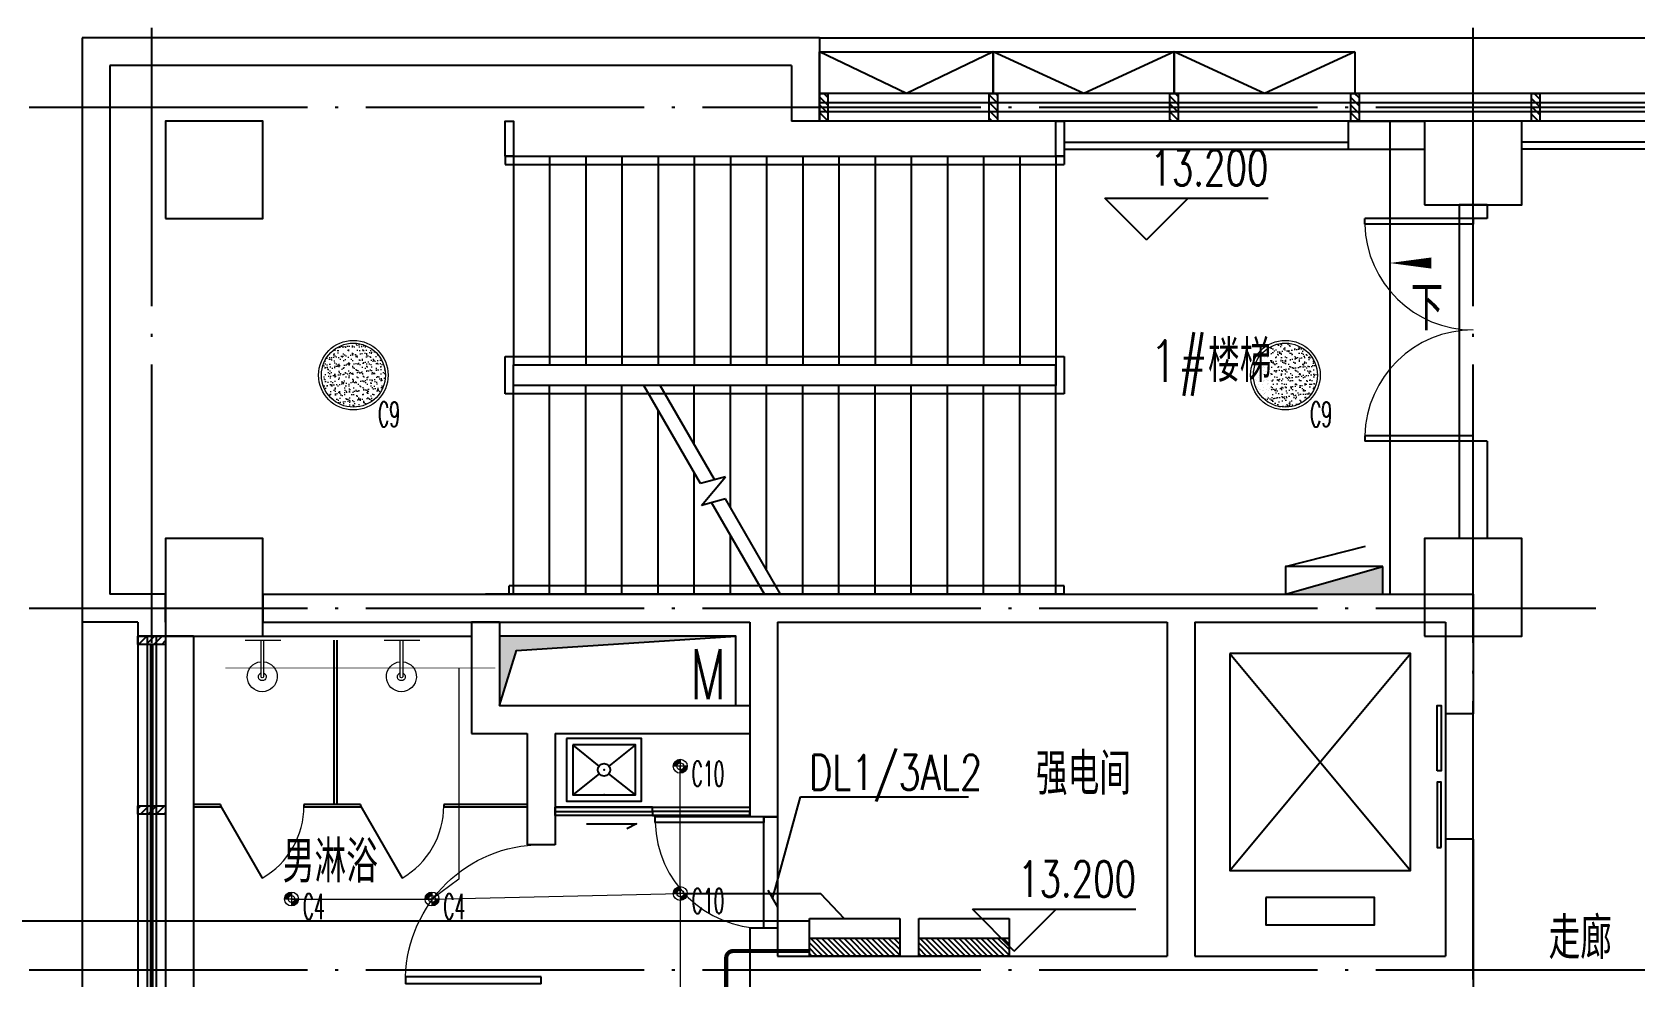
# Model space of a CAD drawing. Extents: x -621157 to 1764546, y -106808 to 741893.
# Drawn here: x 540209 to 551732, y 97085 to 103876 of the extents above; entities that cross this region are included whole.
import ezdxf
from ezdxf import colors
from ezdxf.entities.mleader import LeaderData, LeaderLine
from ezdxf.enums import TextEntityAlignment as Align
from ezdxf.math import Vec2, Vec3
from ezdxf.xclip import XClip

# ---------------------------------------------------------------- set-up
doc = ezdxf.new("R2010")
doc.units = 0
doc.header["$LTSCALE"] = 1000
doc.header["$MEASUREMENT"] = 0
doc.header["$XCLIPFRAME"] = 0
doc.linetypes.add('XREF-A-101-平面图_t3$0$__DASH', pattern=[0.35, 0.25, -0.1])
doc.linetypes.add('XREF-A-101-平面图_t3$0$DOTE', pattern=[2.42, 2, -0.2, 0.02, -0.2])
for name, color, linetype in [('0-底图', 7, 'Continuous'), ('EQUIP', 3, 'Continuous'), ('SIG_TEXT', 2, 'Continuous'), ('WIRE-照明', 4, 'Continuous'), ('XREF-A-101-平面图_t3$0$A-COLUMN', 8, 'Continuous'), ('XREF-A-101-平面图_t3$0$A-CURTWALL', 8, 'Continuous'), ('XREF-A-101-平面图_t3$0$A-DIM_ELEV', 8, 'Continuous'), ('XREF-A-101-平面图_t3$0$A-DOTE', 8, 'Continuous'), ('XREF-A-101-平面图_t3$0$A-GROUND', 8, 'Continuous'), ('XREF-A-101-平面图_t3$0$A-LEAD-AROW', 8, 'Continuous'), ('XREF-A-101-平面图_t3$0$A-PUB_HATCH', 8, 'Continuous'), ('XREF-A-101-平面图_t3$0$A-RAIL', 8, 'Continuous'), ('XREF-A-101-平面图_t3$0$A-ROOM-CH', 8, 'Continuous'), ('XREF-A-101-平面图_t3$0$A-SEE', 8, 'Continuous'), ('XREF-A-101-平面图_t3$0$A-STAIR', 8, 'Continuous'), ('XREF-A-101-平面图_t3$0$A-WALL', 8, 'Continuous'), ('XREF-A-101-平面图_t3$0$A-WALL-FILL', 8, 'Continuous'), ('XREF-A-101-平面图_t3$0$A-WINDOW', 8, 'Continuous'), ('XREF-A-101-平面图_t3$0$A-开启符号', 8, 'Continuous'), ('XREF-A-101-平面图_t3$0$A-背衬铝板', 8, 'Continuous'), ('XREF-A-101-平面图_t3$0$DIM_SYMB', 8, 'Continuous'), ('XREF-A-101-平面图_t3$0$EQUIP_消火栓', 8, 'Continuous'), ('XREF-A-101-平面图_t3$0$I-FURNITURE', 8, 'Continuous'), ('XREF-A-101-平面图_t3$0$LVTRY', 8, 'Continuous'), ('XREF-A-101-平面图_t3$0$M-HOLE', 8, 'Continuous'), ('XREF-A-101-平面图_t3$0$STAIR', 8, 'Continuous'), ('XREF-A-101-平面图_t3$0$WALL', 8, 'Continuous')]:
    doc.layers.add(name, color=color, linetype=linetype)
doc.layers.add('00-dali线', color=3, linetype='Continuous', true_color=0x00ff00)
for name, color, linetype, lineweight in [('00-照明回路线', 6, 'Continuous', 0), ('LIGHT-INF', 6, 'Continuous', 0), ('XREF-A-101-平面图_t3$0$-DS-厨卫', 8, 'Continuous', 20)]:
    doc.layers.add(name, color=color, linetype=linetype, lineweight=lineweight)
doc.styles.add('E-FST', font='txt.shx', dxfattribs={"width": 0.75, "height": 250, "bigfont": '@@gbcbig.shx'})
doc.styles.add('INF DIM', font='SIMPLEX.SHX', dxfattribs={"width": 0.7, "bigfont": 'hztxt.shx'})
doc.styles.get("Standard").update_dxf_attribs({"font": 'romans.shx', "bigfont": 'HZDXC.SHX'})
doc.styles.add('XREF-A-101-平面图_t3$0$-HZDXCROMANS', font='ROMANS.shx', dxfattribs={"bigfont": 'HZDXC.shx'})
doc.styles.add('XREF-A-101-平面图_t3$0$A-STANDARD', font='SIMPLEX', dxfattribs={"bigfont": 'GBCBIG'})
doc.styles.add('XREF-A-101-平面图_t3$0$hzdxcROMANS', font='ROMANS', dxfattribs={"width": 0.8, "bigfont": 'HZDXC'})
doc.linetypes.add('LED', pattern='A,6,-3.5,["LED",Standard,S=2.54,R=0,X=-2.54,Y=-1.27],-4.8', length=14.3)

# ---------------------------------------------------------------- blocks, each defined once
blk = doc.blocks.new('XREF-A-101-平面图_t3$0$柱网3F')
at = {"layer": 'XREF-A-101-平面图_t3$0$A-COLUMN'}
for points in [[(100, -800), (800, -800), (800, -100), (100, -100)], [(9150, -700), (9850, -700), (9850, -100), (9150, -100)], [(100, -3800), (800, -3800), (800, -3100), (100, -3100)], [(9150, -3800), (9850, -3800), (9850, -3100), (9150, -3100)]]:
    blk.add_lwpolyline(points, close=True, dxfattribs=at)
blk = doc.blocks.new('XREF-A-101-平面图_t3$0$G$C869EB286')
at = {"layer": 'XREF-A-101-平面图_t3$0$A-WINDOW'}
h = blk.add_hatch(dxfattribs=at)
h.set_pattern_fill('ANSI31', color=256, scale=25)
h.set_pattern_definition([(45, (-143.957, -89940), (-28.0633, 28.0633), [])])
h.paths.add_polyline_path([(0, 60), (200, 60), (200, 0), (0, 0)])
blk.add_lwpolyline([(0, 60), (200, 60), (200, 0), (0, 0)], close=True, dxfattribs=at)
blk = doc.blocks.new('XREF-A-101-平面图_t3$0$G$CAEE4CA8D')
at = {"layer": 'XREF-A-101-平面图_t3$0$DIM_SYMB'}
for points in [[(6630, -1100, 0, 0, 0), (1250, -1100, 0, 0, 0), (1250, -2750, 0, 0, 0), (3600, -2750, 80, 0, 0), (3900, -2750, 0, 0, 0)], [(6630, -2750, 0, 0, 0), (4460, -2750, 80, 0, 0), (4160, -2750, 0, 0, 0)]]:
    blk.add_lwpolyline(points, format="xyseb", dxfattribs=at)
at = {"layer": 'XREF-A-101-平面图_t3$0$STAIR'}
for p, q in [((2540, -350), (6560, -350)), ((2540, -350), (2540, -410)), ((2540, -410), (6560, -410)), ((2600, -350), (6500, -350)), ((2600, -350), (2600, -1850)), ((2860, -350), (2860, -1850)), ((3120, -350), (3120, -1850)), ((3380, -350), (3380, -1850)), ((3640, -350), (3640, -1850)), ((3900, -350), (3900, -1850)), ((4160, -350), (4160, -1850)), ((4420, -350), (4420, -1850)), ((4680, -350), (4680, -1850)), ((4940, -350), (4940, -1850)), ((5200, -350), (5200, -1850)), ((5460, -350), (5460, -1850)), ((5720, -350), (5720, -1850)), ((5980, -350), (5980, -1850)), ((6240, -350), (6240, -1850)), ((6500, -350), (6500, -1850)), ((6560, -350), (6560, -410)), ((2540, -2060), (2540, -1790)), ((2540, -1790), (6560, -1790)), ((6560, -1790), (6560, -2060)), ((2600, -1850), (6500, -1850)), ((2600, -2000), (2600, -1850)), ((2600, -1850), (6500, -1850)), ((6500, -2000), (6500, -1850)), ((6500, -1850), (6500, -2000)), ((6560, -2060), (2540, -2060)), ((3539, -2000), (2600, -2000)), ((2600, -3500), (2600, -2000)), ((6500, -2000), (2600, -2000)), ((2860, -3500), (2860, -2000)), ((3120, -3500), (3120, -2000)), ((3380, -3500), (3380, -2000)), ((3945, -2703), (3539, -2000)), ((6500, -2000), (3655, -2000)), ((4045, -2676), (3655, -2000)), ((3900, -2425), (3900, -2000)), ((4160, -2875), (4160, -2000)), ((4420, -3325), (4420, -2000)), ((4680, -3500), (4680, -2000)), ((4940, -3500), (4940, -2000)), ((5200, -3500), (5200, -2000)), ((5460, -3500), (5460, -2000)), ((5720, -3500), (5720, -2000)), ((5980, -3500), (5980, -2000)), ((6240, -3500), (6240, -2000)), ((6500, -3500), (6500, -2000)), ((3640, -3500), (3640, -2175)), ((3900, -3500), (3900, -2625)), ((4125, -2655), (3945, -2703)), ((3953, -2861), (4125, -2655)), ((4125, -2814), (3953, -2861)), ((4405, -3500), (4025, -2841)), ((4521, -3500), (4125, -2814)), ((4160, -3500), (4160, -3075)), ((6560, -3440), (2570, -3440)), ((2570, -3500), (2570, -3440)), ((6560, -3500), (6560, -3440)), ((6560, -3500), (2570, -3500)), ((4405, -3500), (2600, -3500)), ((6500, -3500), (4521, -3500))]:
    blk.add_line(p, q, dxfattribs=at)
for points in [[(2600, -350), (2540, -350), (2540, -100), (2600, -100)], [(6560, -350), (6500, -350), (6500, -100), (6560, -100)]]:
    blk.add_lwpolyline(points, close=True, dxfattribs=at)
blk.add_lwpolyline([(6500, -350), (6500, -100)], dxfattribs=at)
at = {"layer": 'XREF-A-101-平面图_t3$0$WALL'}
blk.add_line((4400, -3500), (2400, -3500), dxfattribs=at)
blk = doc.blocks.new('XREF-A-101-平面图_t3$0$ROOM')
at = {"layer": 'XREF-A-101-平面图_t3$0$A-ROOM-CH', "style": 'XREF-A-101-平面图_t3$0$-HZDXCROMANS', "width": 0.6}
for tag, p in [('中文房间名称', (0, -1000)), ('英文房间名称', (0, -1500))]:
    blk.add_attdef(tag, text='', height=300, dxfattribs=at).set_placement(p, align=Align.CENTER)
blk = doc.blocks.new('XREF-A-101-平面图_t3$0$$TWTSYS$00000508')
for p, q in [((-0.5, 0.5), (0.324, 1.224)), ((-0.5, 0.5), (-0.5, -0.5)), ((-0.5, -0.5), (0.5, 0.5)), ((0.5, 0.5), (-0.5, 0.5)), ((0.5, -0.5), (0.5, 0.5)), ((-0.5, -0.5), (0.5, -0.5))]:
    blk.add_line(p, q)
blk.add_solid([(0.5, -0.5), (0.5, 0.5), (-0.5, -0.5)])
blk = doc.blocks.new('XREF-A-101-平面图_t3$0$G$C156FCA62')
at = {"layer": 'XREF-A-101-平面图_t3$0$EQUIP_消火栓', "xscale": -700, "yscale": -200, "zscale": 700, "rotation": 180}
blk.add_blockref('XREF-A-101-平面图_t3$0$$TWTSYS$00000508', (8500, 236600), dxfattribs=at)
blk = doc.blocks.new('XREF-A-101-平面图_t3$0$轴网(3)')
at = {"layer": 'XREF-A-101-平面图_t3$0$A-DOTE', "linetype": 'XREF-A-101-平面图_t3$0$DOTE'}
for p, q in [((0, -3300), (0, 43300)), ((9500, -3300), (9500, 43300)), ((-3300, 40000), (69800, 40000)), ((-3300, 36400), (10380.6, 36400)), ((-3300, 33800), (69800, 33800))]:
    blk.add_line(p, q, dxfattribs=at)
blk = doc.blocks.new('XREF-A-101-平面图_t3$0$dgdgd')
at = {"layer": 'XREF-A-101-平面图_t3$0$-DS-厨卫'}
blk.add_line((71084, -3852), (71064, -3852), dxfattribs=at)
for points in [[(71197, -3852), (70941, -3852)], [(71064, -3852), (71064, -4115)], [(71084, -3852), (71084, -4115)]]:
    blk.add_lwpolyline(points, dxfattribs=at)
for centre, radius, start, end in [((71074, -4114), 108, 95.306, 84.694), ((71074, -4114), 28.3, 110.6725, 69.3275), ((71074, -4112), 10.5, 197.2381, 342.7619)]:
    blk.add_arc(centre, radius, start, end, dxfattribs=at)
blk = doc.blocks.new('XREF-A-101-平面图_t3$0$A-VEGA-2-LAY-1-01（B栋办公楼）$0$$TCHSYS$APDOOR2D')
blk.add_line((0.5, 0), (0, 0.866))
at = {"lineweight": 13}
blk.add_arc((0.5, 0), 1, 120, 180, dxfattribs=at)
blk = doc.blocks.new('XREF-A-101-平面图_t3$0$SANITARYWARELIB$SYSLIB$00000026')
at = {"color": 0}
for p, q in [((-250, -50, 0), (-39, -219, 0)), ((39, -219, 0), (250, -50, 0)), ((-250, -450, 0), (-39, -281, 0)), ((39, -281, 0), (250, -450, 0))]:
    blk.add_line(p, q, dxfattribs=at)
at = {"color": 0, "elevation": 0}
for points in [[(300, -500), (300, 0), (-300, 0), (-300, -500)], [(250, -450), (250, -50), (-250, -50), (-250, -450)]]:
    blk.add_lwpolyline(points, close=True, dxfattribs=at)
at = {"color": 0}
blk.add_circle((0, -250, 0), 50, dxfattribs=at)
for p in [(0, -50, 0), (0, -250, 0)]:
    blk.add_point(p, dxfattribs=at)
blk = doc.blocks.new('XREF-A-101-平面图_t3$0$G$C5C507F0A')
at = {"layer": 'XREF-A-101-平面图_t3$0$I-FURNITURE', "color": 251, "ltscale": 0.5}
blk.add_lwpolyline([(2800, -4930), (4200, -4930), (4200, -4990), (2800, -4990)], close=True, dxfattribs=at)
at = {"layer": 'XREF-A-101-平面图_t3$0$LVTRY'}
for p, q in [((700, -3700), (2200, -3700)), ((1210, -3730), (1210, -4910)), ((1230, -3730), (1230, -4910)), ((395, -4910), (200, -4910)), ((395, -4930), (200, -4930)), ((395, -4910), (395, -4930)), ((395, -4910), (395, -4930)), ((1400, -4910), (995, -4910)), ((995, -4910), (995, -4930)), ((1400, -4930), (995, -4930)), ((1400, -4910), (1400, -4930)), ((2600, -4910), (2000, -4910)), ((2000, -4910), (2000, -4930)), ((2000, -4910), (2000, -4930)), ((2600, -4930), (2000, -4930))]:
    blk.add_line(p, q, dxfattribs=at)
for points in [[(2800, -4960), (3500, -4960), (3500, -4930), (2800, -4930)], [(3500, -4990), (4200, -4990), (4200, -4960), (3500, -4960)]]:
    blk.add_lwpolyline(points, close=True, dxfattribs=at)
blk.add_lwpolyline([(3026, -5050), (3385, -5050), (3316, -5085)], dxfattribs=at)
at = {"layer": 'XREF-A-101-平面图_t3$0$LVTRY', "xscale": -1, "rotation": 359.9999999999998}
for p in [(71769, 122), (72769, 122)]:
    blk.add_blockref('XREF-A-101-平面图_t3$0$dgdgd', p, dxfattribs=at)
at = {"layer": 'XREF-A-101-平面图_t3$0$LVTRY', "xscale": 0.9, "yscale": 0.9, "zscale": 0.9, "rotation": 180}
blk.add_blockref('XREF-A-101-平面图_t3$0$SANITARYWARELIB$SYSLIB$00000026', (3152, -4887, 0), dxfattribs=at)
at = {"layer": 'XREF-A-101-平面图_t3$0$LVTRY', "xscale": -600, "yscale": -600, "zscale": 25}
for p in [(695, -4920), (1700, -4920)]:
    blk.add_blockref('XREF-A-101-平面图_t3$0$A-VEGA-2-LAY-1-01（B栋办公楼）$0$$TCHSYS$APDOOR2D', p, dxfattribs=at)
blk = doc.blocks.new('XREF-A-101-平面图_t3$0$G$C646F86AA')
at = {"layer": 'XREF-A-101-平面图_t3$0$EQUIP_消火栓', "xscale": -700, "yscale": -200, "zscale": 700, "rotation": 180}
blk.add_blockref('XREF-A-101-平面图_t3$0$$TWTSYS$00000508', (8500, 236600), dxfattribs=at)
blk = doc.blocks.new('XREF-A-101-平面图_t3$0$DOOR2DLIB$SYSLIB$00000108')
at = {"color": 0}
for p, q in [((-0.5, 0), (-0.5, 0.4875)), ((-0.475, 0.4875), (-0.5, 0.4875)), ((-0.475, 0), (-0.475, 0.4875)), ((0.475, 0), (0.475, 0.4875)), ((0.475, 0.4875), (0.5, 0.4875)), ((0.5, 0), (0.5, 0.4875)), ((-0.5, 0), (-0.475, 0)), ((0.5, 0), (0.475, 0))]:
    blk.add_line(p, q, dxfattribs=at)
at = {"color": 0, "lineweight": 13}
for centre, start, end in [((-0.4875, 0), 0, 88.53072), ((0.4875, 0), 91.46928, 180)]:
    blk.add_arc(centre, 0.4875, start, end, dxfattribs=at)
blk = doc.blocks.new('*U25213')
at = {"color": 0}
blk.add_line((-450, 100), (450, 100), dxfattribs=at)
for points in [[(-40, 160), (-510, 160), (-510, 130), (-40, 130)], [(510, 130), (40, 130), (40, 160), (510, 160)]]:
    blk.add_lwpolyline(points, close=True, dxfattribs=at)
blk = doc.blocks.new('*U25212')
at = {"color": 0, "xscale": 0.001111111111111111, "yscale": 0.001111111111111111, "zscale": 0.001111111111111111}
blk.add_blockref('*U25213', (0, 0), dxfattribs=at)
blk = doc.blocks.new('XREF-A-101-平面图_t3$0$DOOR2DLIB$SYSLIB$00000107')
at = {"color": 0}
for p, q in [((0.45, 0.975), (0.5, 0.975)), ((0.45, 0), (0.45, 0.975)), ((0.5, 0), (0.5, 0.975)), ((0.5, 0), (0.45, 0))]:
    blk.add_line(p, q, dxfattribs=at)
at = {"color": 0, "lineweight": 13}
blk.add_arc((0.475, 0), 0.975, 91.4693, 180, dxfattribs=at)
blk = doc.blocks.new('XREF-A-101-平面图_t3')
at = {"layer": 'XREF-A-101-平面图_t3$0$A-CURTWALL'}
for p, q in [((235900, 240100), (204800, 240100)), ((204800, 239900), (204800, 240100)), ((235900, 240033), (204800, 240033)), ((235900, 239967), (204800, 239967)), ((235900, 239900), (204800, 239900)), ((199900, 236200), (199900, 227150)), ((199967, 236200), (199967, 227150)), ((200033, 236200), (200033, 227150))]:
    blk.add_line(p, q, dxfattribs=at)
at = {"layer": 'XREF-A-101-平面图_t3$0$A-DIM_ELEV'}
for p, q in [((207152, 239048), (206852, 239348)), ((206852, 239348), (208027, 239348)), ((207152, 239048), (207452, 239348))]:
    blk.add_line(p, q, dxfattribs=at)
at = {"layer": 'XREF-A-101-平面图_t3$0$A-GROUND'}
blk.add_lwpolyline([(208900, 239900), (208900, 236500)], dxfattribs=at)
at = {"layer": 'XREF-A-101-平面图_t3$0$A-LEAD-AROW'}
blk.add_lwpolyline([(209400, 238881, 0, 0, 0), (208900, 238881, 0, 80, 0), (209200, 238881, 0, 0, 0)], format="xyseb", dxfattribs=at)
at = {"layer": 'XREF-A-101-平面图_t3$0$A-RAIL'}
for points in [[(206560, 239750), (208600, 239750)], [(206560, 239700), (208600, 239700)], [(218650, 239750), (209850, 239750)], [(218650, 239700), (209850, 239700)]]:
    blk.add_lwpolyline(points, dxfattribs=at)
at = {"layer": 'XREF-A-101-平面图_t3$0$A-SEE'}
for points in [[(204800, 240500), (235900, 240500)], [(199500, 236300), (199500, 215500)]]:
    blk.add_lwpolyline(points, dxfattribs=at)
at = {"layer": 'XREF-A-101-平面图_t3$0$A-WALL'}
for p, q in [((209400, 239300), (209400, 239200)), ((209600, 239300), (209400, 239300)), ((209600, 239300), (209600, 239200)), ((209400, 237600), (209400, 236900)), ((209600, 237600), (209600, 236900)), ((209600, 236900), (209400, 236900))]:
    blk.add_line(p, q, dxfattribs=at)
for points in [[(209600, 239200), (209400, 239200)], [(209600, 237600), (209400, 237600)]]:
    blk.add_lwpolyline(points, dxfattribs=at)
at = {"layer": 'XREF-A-101-平面图_t3$0$A-WALL-FILL', "color": 171}
for p, q in [((204800, 240500), (199500, 240500)), ((199500, 240500), (199500, 236300)), ((204800, 240500), (204800, 239900)), ((204600, 240300), (199700, 240300)), ((199700, 240300), (199700, 236500)), ((204600, 240300), (204600, 239900)), ((204800, 239900), (204600, 239900)), ((208600, 239900), (209150, 239900)), ((208600, 239900), (208600, 239700)), ((209150, 239900), (209150, 239700)), ((208600, 239700), (209150, 239700)), ((200000, 236500), (199700, 236500)), ((199900, 236300), (199500, 236300)), ((199900, 236300), (199900, 236200))]:
    blk.add_line(p, q, dxfattribs=at)
at = {"layer": 'XREF-A-101-平面图_t3$0$A-WINDOW'}
blk.add_line((209400, 239200), (209400, 237600), dxfattribs=at)
blk.add_lwpolyline([(204400, 234900), (204500, 234900), (204500, 234100), (204400, 234100)], close=True, dxfattribs=at)
at = {"layer": 'XREF-A-101-平面图_t3$0$A-开启符号', "linetype": 'Continuous'}
for points in [[(206050, 240400), (206050, 240100), (204800, 240100), (204800, 240400)], [(207350, 240400), (207350, 240100), (206050, 240100), (206050, 240400)], [(208650, 240400), (208650, 240100), (207350, 240100), (207350, 240400)]]:
    blk.add_lwpolyline(points, close=True, dxfattribs=at)
for points in [[(206050, 240400), (205425, 240100), (204800, 240400)], [(207350, 240400), (206700, 240100), (206050, 240400)], [(208650, 240400), (208000, 240100), (207350, 240400)]]:
    blk.add_lwpolyline(points, dxfattribs=at)
at = {"layer": 'XREF-A-101-平面图_t3$0$A-背衬铝板', "color": 6, "linetype": 'XREF-A-101-平面图_t3$0$__DASH', "ltscale": 0.5, "const_width": 30}
blk.add_lwpolyline([(200000, 227150), (200000, 236140)], dxfattribs=at)
for name, p in [('XREF-A-101-平面图_t3$0$G$C156FCA62', (200000, 0)), ('XREF-A-101-平面图_t3$0$G$CAEE4CA8D', (200000, 240000))]:
    blk.add_blockref(name, p)
at = {"layer": 'XREF-A-101-平面图_t3$0$A-COLUMN'}
blk.add_blockref('XREF-A-101-平面图_t3$0$柱网3F', (200000, 240000), dxfattribs=at)
at = {"layer": 'XREF-A-101-平面图_t3$0$A-DOTE'}
for p in [(200000, 300000), (200000, 200000)]:
    blk.add_blockref('XREF-A-101-平面图_t3$0$轴网(3)', p, dxfattribs=at)
at = {"layer": 'XREF-A-101-平面图_t3$0$A-ROOM-CH'}
ref = blk.add_blockref('XREF-A-101-平面图_t3$0$ROOM', (207611, 239026), dxfattribs=at)
ref.add_attrib('中文房间名称', '1#楼梯', dxfattribs={"height": 300, "style": 'XREF-A-101-平面图_t3$0$-HZDXCROMANS', "width": 0.8}).set_placement((207611, 238026), align=Align.CENTER)
ref = blk.add_blockref('XREF-A-101-平面图_t3$0$ROOM', (206698, 236059), dxfattribs=at)
ref.add_attrib('中文房间名称', '强电间', dxfattribs={"height": 300, "style": 'XREF-A-101-平面图_t3$0$-HZDXCROMANS', "width": 0.8}).set_placement((206698, 235059), align=Align.CENTER)
ref = blk.add_blockref('XREF-A-101-平面图_t3$0$ROOM', (201284, 235428), dxfattribs=at)
ref.add_attrib('中文房间名称', '男淋浴', dxfattribs={"height": 300, "style": 'XREF-A-101-平面图_t3$0$-HZDXCROMANS', "width": 0.8}).set_placement((201284, 234428), align=Align.CENTER)
ref = blk.add_blockref('XREF-A-101-平面图_t3$0$ROOM', (210270, 234879), dxfattribs=at)
ref.add_attrib('中文房间名称', '走廊', dxfattribs={"height": 300, "style": 'XREF-A-101-平面图_t3$0$-HZDXCROMANS', "width": 0.8}).set_placement((210270, 233879), align=Align.CENTER)
at = {"layer": 'XREF-A-101-平面图_t3$0$A-WINDOW'}
for p, rotation in [((204800, 240100), 270), ((206020, 240100), 270), ((207320, 240100), 270), ((208620, 240100), 270), ((209920, 240100), 270), ((200100, 236200), 180), ((200100, 234980), 180)]:
    blk.add_blockref('XREF-A-101-平面图_t3$0$G$C869EB286', p, dxfattribs=dict(at, rotation=rotation))
at = {"layer": 'XREF-A-101-平面图_t3$0$A-WINDOW', "xscale": -1600, "yscale": -1600, "zscale": -1600, "rotation": 270.0000000000008}
blk.add_blockref('XREF-A-101-平面图_t3$0$DOOR2DLIB$SYSLIB$00000108', (209500, 238400), dxfattribs=at)
at = {"layer": 'XREF-A-101-平面图_t3$0$A-DIM_ELEV', "color": 7, "style": 'XREF-A-101-平面图_t3$0$A-STANDARD', "width": 0.705882}
blk.add_text('13.200', height=255, dxfattribs=at).set_placement((207179, 239438))
at = {"layer": 'XREF-A-101-平面图_t3$0$A-LEAD-AROW', "color": 7, "style": 'XREF-A-101-平面图_t3$0$A-STANDARD'}
blk.add_text('下', height=320, dxfattribs=at).set_placement((209053, 238398))
blk.add_blockref('XREF-A-101-平面图_t3$0$G$C5C507F0A', (200100, 239900))
at = {"layer": 'XREF-A-101-平面图_t3$0$A-PUB_HATCH'}
h = blk.add_hatch(color=256, dxfattribs=at)
h.dxf.hatch_style = 1
h.paths.add_polyline_path([(204200, 236200), (202500, 236200), (202500, 235700), (202622, 236096)])
at = {"layer": 'XREF-A-101-平面图_t3$0$A-CURTWALL'}
for q in [(199900, 236200), (200100, 227150)]:
    blk.add_line((200100, 236200), q, dxfattribs=at)
at = {"layer": 'XREF-A-101-平面图_t3$0$A-DIM_ELEV'}
for p, q in [((206201, 233936), (205901, 234236)), ((205901, 234236), (207075, 234236)), ((206201, 233936), (206501, 234236))]:
    blk.add_line(p, q, dxfattribs=at)
at = {"layer": 'XREF-A-101-平面图_t3$0$A-STAIR'}
for p, q in [((207750, 236075), (209050, 234515)), ((207750, 234515), (209050, 236075))]:
    blk.add_line(p, q, dxfattribs=at)
for points in [[(207750, 236075), (207750, 234515), (209050, 234515), (209050, 236075)], [(208010, 234320), (208010, 234125), (208790, 234125), (208790, 234320)]]:
    blk.add_lwpolyline(points, close=True, dxfattribs=at)
at = {"layer": 'XREF-A-101-平面图_t3$0$A-WALL'}
for p, q in [((202300, 236300), (202300, 235500)), ((202500, 236300), (202300, 236300)), ((202500, 236300), (202500, 235700)), ((200100, 236200), (200100, 233650)), ((200300, 236200), (200100, 236200)), ((200300, 236200), (200300, 233650)), ((202500, 235700), (202800, 235700)), ((202800, 235700), (204300, 235700)), ((204300, 235700), (204300, 235500)), ((202300, 235500), (202700, 235500)), ((202700, 235500), (202700, 234700)), ((202900, 235500), (202900, 234700)), ((202900, 235500), (204300, 235500))]:
    blk.add_line(p, q, dxfattribs=at)
blk.add_lwpolyline([(202900, 234700), (202700, 234700)], dxfattribs=at)
at = {"layer": 'XREF-A-101-平面图_t3$0$A-WALL-FILL', "color": 171}
for p, q in [((200100, 236500), (200000, 236500)), ((200100, 236300), (200100, 236500)), ((200800, 236500), (204400, 236500)), ((200800, 236500), (200800, 236300)), ((204400, 236500), (207400, 236500)), ((207400, 236500), (209500, 236500)), ((209500, 236500), (209500, 235640)), ((200100, 236300), (200100, 236200)), ((200800, 236300), (204300, 236300)), ((204300, 236300), (204300, 234900)), ((204500, 236300), (207300, 236300)), ((204500, 236300), (204500, 234900)), ((207300, 236300), (207300, 233900)), ((207500, 236300), (209300, 236300)), ((207500, 236300), (207500, 233900)), ((209300, 236300), (209300, 235640)), ((200100, 236200), (199900, 236200)), ((209300, 234740), (209300, 233900)), ((209500, 234740), (209500, 233800)), ((204300, 234100), (204300, 233800)), ((204500, 234100), (204500, 233900)), ((204300, 233800), (204300, 232700)), ((204500, 233900), (207300, 233900)), ((207500, 233900), (209300, 233900)), ((209500, 233800), (209500, 230350))]:
    blk.add_line(p, q, dxfattribs=at)
for points in [[(209500, 235640), (209300, 235640)], [(204500, 234900), (204300, 234900)], [(209500, 234740), (209300, 234740)], [(204500, 234100), (204300, 234100)]]:
    blk.add_lwpolyline(points, dxfattribs=at)
at = {"layer": 'XREF-A-101-平面图_t3$0$A-WINDOW'}
blk.add_line((204500, 234900), (204500, 234100), dxfattribs=at)
at = {"layer": 'XREF-A-101-平面图_t3$0$M-HOLE'}
blk.add_lwpolyline([(202500, 235700), (204200, 235700), (204200, 236200), (202500, 236200)], close=True, dxfattribs=at)
blk.add_lwpolyline([(204200, 236200), (202500, 236200), (202500, 235700), (202622, 236096), (204200, 236200)], dxfattribs=at)
blk.add_blockref('XREF-A-101-平面图_t3$0$G$C646F86AA', (200000, 0))
blk.add_blockref('XREF-A-101-平面图_t3$0$G$C646F86AA', (200000, 0))
at = {"layer": 'XREF-A-101-平面图_t3$0$A-WINDOW', "rotation": 270.0000000000008}
for name, p, xscale, yscale, zscale in [('*U25212', (209400, 235190), 900, -900, 900), ('XREF-A-101-平面图_t3$0$DOOR2DLIB$SYSLIB$00000107', (204400, 234500), -800, -800, -800), ('XREF-A-101-平面图_t3$0$DOOR2DLIB$SYSLIB$00000107', (202800, 234200), 1000, -1000, 1000)]:
    blk.add_blockref(name, p, dxfattribs=dict(at, xscale=xscale, yscale=yscale, zscale=zscale))
at = {"layer": 'XREF-A-101-平面图_t3$0$A-DIM_ELEV', "color": 7, "style": 'XREF-A-101-平面图_t3$0$A-STANDARD', "width": 0.705882}
blk.add_text('13.200', height=255, dxfattribs=at).set_placement((206228, 234326))
at = {"layer": 'XREF-A-101-平面图_t3$0$M-HOLE', "style": 'XREF-A-101-平面图_t3$0$hzdxcROMANS', "width": 0.7}
blk.add_text('M', height=360, dxfattribs=at).set_placement((203871, 235746))
blk = doc.blocks.new('*U24686')
h = blk.add_hatch(color=8)
h.dxf.hatch_style = 1
h.paths.add_polyline_path([(-50, 0), (-24, 0, -0.414214), (0, 24), (0, 50, 0.414214)])
h.paths.add_polyline_path([(0, -24), (0, -50, 0.414214), (50, 0), (24, 0, -0.414214)])
at = {"color": 8}
for points in [[(50, 0), (-50, 0)], [(0, 50), (0, -50)]]:
    blk.add_lwpolyline(points, dxfattribs=at)
blk.add_circle((0, 0), 50)
blk.add_circle((0, 0), 24.5, dxfattribs=at)
at = {"style": 'INF DIM', "width": 0.5}
blk.add_text('C10', height=180, dxfattribs=at).set_placement((81, -144))
blk = doc.blocks.new('A$C6b6344d6')
h = blk.add_hatch(color=8)
h.dxf.hatch_style = 1
h.paths.add_polyline_path([(-50, 0), (-24, 0, -0.414214), (0, 24), (0, 50, 0.414214)])
h.paths.add_polyline_path([(0, -24), (0, -50, 0.414214), (50, 0), (24, 0, -0.414214)])
at = {"color": 8}
for points in [[(50, 0), (-50, 0)], [(0, 50), (0, -50)]]:
    blk.add_lwpolyline(points, dxfattribs=at)
blk.add_circle((0, 0), 50)
blk.add_circle((0, 0), 24.5, dxfattribs=at)
at = {"style": 'INF DIM', "width": 0.5}
blk.add_text('C4', height=180, dxfattribs=at).set_placement((81, -144))
blk = doc.blocks.new('A$C8c40f85b')
h = blk.add_hatch()
h.set_pattern_fill('AR-SAND', color=251)
h.set_pattern_definition([(37.5, (-207815.466, -137699.18), (-1.600031, 48.941324), [0, -38.608, 0, -43.18, 0, -41.275]), (7.5, (-207815.466, -137699.18), (44.952328, 71.68251), [0, -20.828, 0, -34.798, 0, -13.335]), (327.5, (-207846.71, -137699.18), (79.099237, 0.1437185), [0, -12.7, 0, -45.72, 0, -59.69]), (317.5, (-207846.71, -137699.18), (76.355645, 22.292932), [0, -6.35, 0, -29.972, 0, -34.29])])
edge = h.paths.add_edge_path()
edge.add_arc((0, 0), 230, 0, 360)
blk.add_circle((0, 0), 250)
at = {"color": 251}
blk.add_circle((0, 0), 230, dxfattribs=at)
at = {"style": 'INF DIM', "width": 0.5}
blk.add_text('C9', height=180, dxfattribs=at).set_placement((177, -371))
blk = doc.blocks.new('G$CB0A4FAF5')
at = {"layer": 'LIGHT-INF', "color": 6, "linetype": 'LED', "ltscale": 0.05, "const_width": 5}
blk.add_lwpolyline([(530, -4030), (2470, -4030)], dxfattribs=at)
at = {"layer": 'LIGHT-INF', "color": 6}
for name, p in [('A$C8c40f85b', (1450, -1925)), ('A$C8c40f85b', (8150, -1925)), ('*U24686', (3800, -4736)), ('A$C6b6344d6', (1005, -5690)), ('A$C6b6344d6', (2015, -5690)), ('*U24686', (3800, -5650))]:
    blk.add_blockref(name, p, dxfattribs=at)
blk = doc.blocks.new('_Oblique')
at = {"color": 0, "linetype": 'ByBlock', "lineweight": -2}
blk.add_line((-0.5, -0.5), (0.5, 0.5), dxfattribs=at)
blk = doc.blocks.new('_LINKPT1')
blk.add_line((0, 0), (0, 0))
blk = doc.blocks.new('55558555')
at = {"layer": 'EQUIP'}
for p, q in [((842997, -26886), (842691, -26886)), ((842691, -26886), (842691, -27620)), ((842691, -26924), (842834, -27067)), ((842691, -26970), (842834, -27112)), ((842698, -26886), (842834, -27022)), ((842743, -26886), (842834, -26977)), ((842788, -26886), (842834, -26932)), ((842834, -26886), (842834, -27620)), ((842834, -26886), (842834, -26886)), ((842997, -27620), (842997, -26886)), ((842691, -27015), (842834, -27158)), ((842691, -27060), (842834, -27203)), ((842691, -27105), (842834, -27248)), ((842691, -27150), (842834, -27293)), ((842691, -27196), (842834, -27339)), ((842691, -27241), (842834, -27384)), ((842691, -27286), (842834, -27429)), ((842691, -27331), (842834, -27474)), ((842691, -27377), (842834, -27519)), ((842691, -27422), (842834, -27565)), ((842691, -27467), (842834, -27610)), ((842691, -27512), (842799, -27620)), ((842691, -27557), (842754, -27620)), ((842691, -27603), (842708, -27620)), ((842691, -27620), (842997, -27620))]:
    blk.add_line(p, q, dxfattribs=at)
at = {"layer": 'EQUIP', "xscale": 426.3959040000336, "yscale": 426.3959040000336, "zscale": 426.3959040000336, "rotation": 270}
blk.add_blockref('_LINKPT1', (842691, -27286), dxfattribs=at)
at = {"layer": 'EQUIP', "width": 0.8, "flags": 9}
blk.add_attdef('A', (842691, -27286), '', height=0.0128, rotation=270, dxfattribs=at)
blk.add_attdef('A', (842691, -27286), '', height=0.0128, rotation=270, dxfattribs=at)
blk = doc.blocks.new('G$C935286FC')
at = {"layer": '00-照明回路线', "ltscale": 5}
for p, q in [((1907, -3930), (1907, -5447)), ((3500, -5550), (3500, -4636)), ((1907, -5447), (1715, -5590)), ((705, -5590), (1715, -5590)), ((1715, -5590), (3500, -5550)), ((3500, -5550), (3500, -11125))]:
    blk.add_line(p, q, dxfattribs=at)
at = {"layer": 'WIRE-照明'}
blk.add_lwpolyline([(3550, -5550), (4509, -5550), (4677, -5730)], dxfattribs=at)
at = {"layer": '00-dali线', "ltscale": 5}
ml = blk.add_multileader_mtext('Standard', dxfattribs=at)
ml.set_content('{\\Ftxt,whgtxt|c134;DL1/3AL2}', color=256, style='E-FST')
ml.set_leader_properties(color=256)
ml.set_arrow_properties(name='OBLIQUE')
ml.build(insert=Vec2(0, 0))
ml.multileader.update_dxf_attribs({"text_left_attachment_type": 6, "text_right_attachment_type": 7, "dogleg_length": 40, "arrow_head_size": 100})
ctx = ml.context
ctx.base_point, ctx.char_height, ctx.arrow_head_size, ctx.landing_gap_size, ctx.plane_origin = Vec3(4405, -4855), 250, 100, 20, Vec3(3315, -4728)
ctx.left_attachment, ctx.right_attachment = 6, 7
notes = []
notes.append((ctx, [(1, (1, 1, 0), (4365, -4855), (1, 0), 40, [(0, [(4164, -5588)], 0, [])])]))
ctx.mtext.insert, ctx.mtext.flow_direction = Vec3(4425, -4555), 5
for ctx, leaders in notes:
    for number, flags, end, landing, length, lines in leaders:
        leader = LeaderData()
        leader.index, (leader.has_last_leader_line, leader.has_dogleg_vector, leader.attachment_direction) = number, flags
        leader.last_leader_point, leader.dogleg_vector, leader.dogleg_length = Vec3(end), Vec3(landing), length
        for number, points, colour, breaks in lines:
            line = LeaderLine()
            line.index, line.vertices, line.color, line.breaks = number, Vec3.list(points), colors.encode_raw_color(colour), breaks
            leader.lines.append(line)
        ctx.leaders.append(leader)

msp = doc.modelspace()

# ---------------------------------------------------------------- block references
at = {"layer": '0-底图'}
ref = msp.add_blockref('XREF-A-101-平面图_t3', (341069, -195468), dxfattribs=at)
XClip(ref).set_block_clipping_path([(188448.3743934482, 326558.5441184833), (279528.158095957, 347442.7434896522)])
ref = msp.add_blockref('XREF-A-101-平面图_t3', (341069, -136665), dxfattribs=at)
XClip(ref).set_block_clipping_path([(188448.3743934482, 226470.899785926), (279528.158095957, 250755.7925836878)])

# ---------------------------------------------------------------- next in the draw order: block references
at = {"layer": 'WIRE-照明'}
msp.add_blockref('G$CB0A4FAF5', (541069, 103335), dxfattribs=at)

# ---------------------------------------------------------------- next in the draw order: linework, layer by layer
at = {"layer": 'SIG_TEXT', "color": 2}
msp.add_lwpolyline([(545798, 97485), (539949, 97485)], dxfattribs=at)
at = {"layer": 'WIRE-照明'}
msp.add_lwpolyline([(545798, 97271, 30, 30, 0), (545249, 97271, 30, 30, 0.414214), (545199, 97221, 30, 30, 0), (545199, 92397, 30, 30, 0.414214), (545249, 92347, 30, 30, 0), (580767, 92347, 30, 30, 0)], format="xyseb", dxfattribs=at)

# ---------------------------------------------------------------- next in the draw order: block references
at = {"color": 1, "xscale": -0.8829819692438469, "yscale": 0.8829819692438469, "zscale": 0.8829819693715837, "rotation": 270}
for p in [(570186, -646846), (570972, -646846)]:
    msp.add_blockref('55558555', p, dxfattribs=at)
at = {"layer": 'WIRE-照明'}
msp.add_blockref('G$C935286FC', (541369, 103235), dxfattribs=at)

doc.saveas('drawing.dxf')
